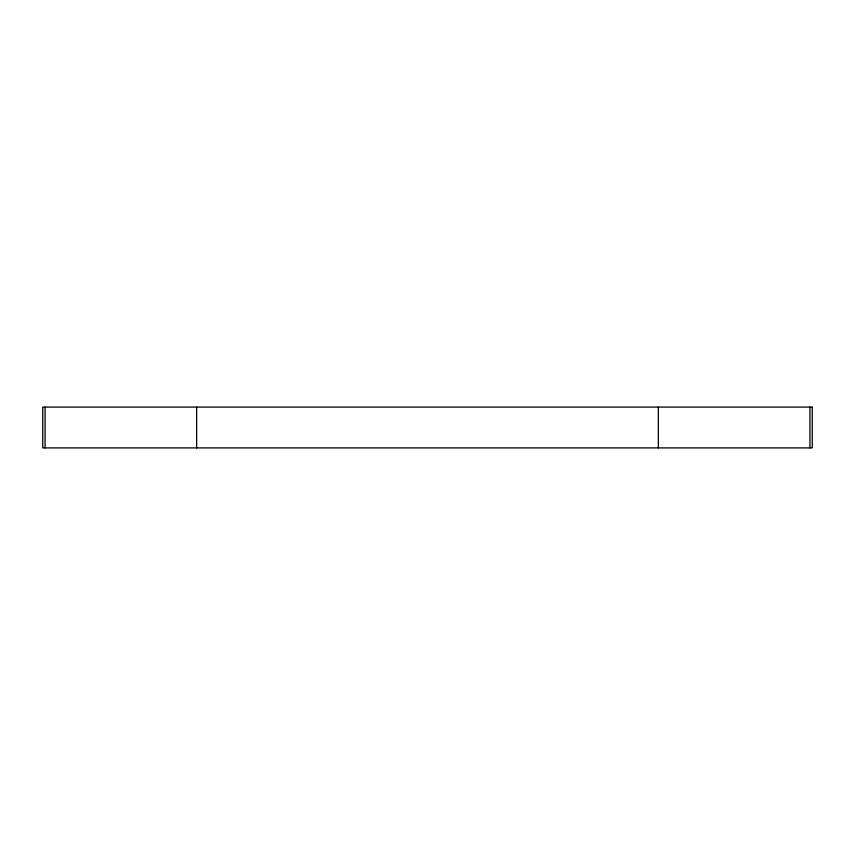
<?xml version="1.0" encoding="UTF-8"?>
<svg xmlns="http://www.w3.org/2000/svg" width="855" height="855" viewBox="0 0 855 855"><rect width="100%" height="100%" fill="white"/><g stroke="black" fill="none" stroke-linecap="round" stroke-linejoin="round"><path stroke-width="1.28" d="M809.92 407.098L809.92 447.902M658.35 407.098L658.35 447.902M196.65 407.098L196.65 447.902M45.08 407.098L45.08 447.902M812.25 407.098L42.75 407.098L42.75 447.902L812.25 447.902L812.25 407.098"/></g></svg>
